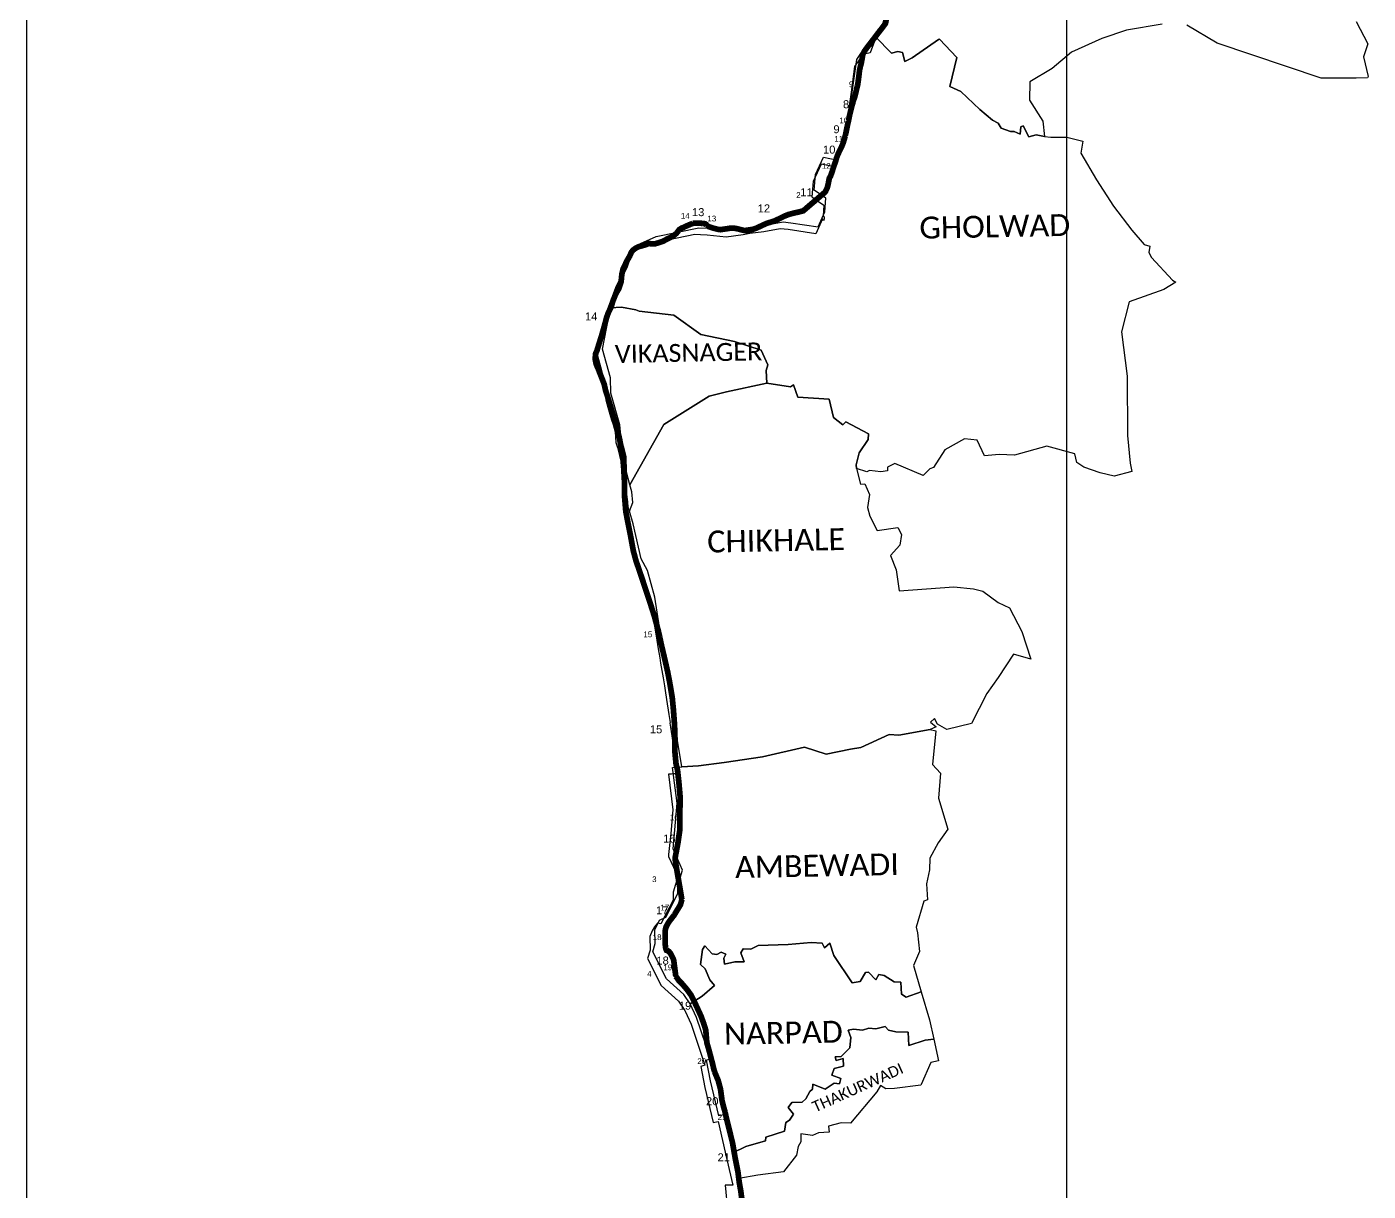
# Model space of a CAD drawing. Header units: metres. Extents: x 0 to 561379, y 0 to 4092696.
# Drawn here: x 255301 to 267030, y 2213571 to 2223754 of the extents above; entities that cross this region are included whole.
import ezdxf

# ---------------------------------------------------------------- set-up
doc = ezdxf.new("R2010")
doc.units = ezdxf.units.M
for name, color, linetype in [('ARTIFICIALLY PROTECTED', 1, 'Continuous'), ('COASTLINE', 5, 'Continuous'), ('DISTRICT BOUNDRY', 86, 'Continuous'), ('NATURALLY PROTECTED', 3, 'Continuous'), ('UNPROTECTED DUE TO CREEK', 150, 'Continuous'), ('VILLAGE BOUNDRY', 32, 'Continuous'), ('VILLAGE NAME', 250, 'Continuous')]:
    doc.layers.add(name, color=color, linetype=linetype)
doc.styles.get("Standard").update_dxf_attribs({"font": 'arial.ttf'})
picture_1 = doc.add_image_def('image1.ecw', size_in_pixel=(303052, 973688))

msp = doc.modelspace()

# ---------------------------------------------------------------- linework, layer by layer
at = {"layer": 'ARTIFICIALLY PROTECTED', "const_width": 50, "flags": 128}
for points in [[(262563, 2223234), (262543, 2223148)], [(262485, 2222929), (262477, 2222892), (262463, 2222824)], [(262457, 2222797), (262439, 2222737), (262421, 2222694), (262400, 2222652)], [(262383, 2222611), (262373, 2222577), (262354, 2222522), (262344, 2222490), (262335, 2222464), (262329, 2222448), (262319, 2222431), (262317, 2222423), (262309, 2222381), (262301, 2222347), (262285, 2222314), (262282, 2222309), (262266, 2222295)], [(261124, 2222035), (261069, 2222012), (261040, 2221998), (261028, 2221994), (261020, 2221989), (261006, 2221980), (261005, 2221978), (261004, 2221976)], [(261245, 2222017), (261242, 2222021), (261241, 2222026), (261236, 2222030), (261230, 2222032), (261215, 2222033)], [(260798, 2218564), (260823, 2218473), (260836, 2218415)], [(261011, 2216836), (261011, 2216790)], [(261029, 2216123), (261024, 2216101), (261016, 2216075), (260996, 2216042), (260964, 2215989)], [(260938, 2215955), (260927, 2215941), (260919, 2215931), (260905, 2215908), (260892, 2215884), (260887, 2215868), (260883, 2215848), (260884, 2215796), (260884, 2215724), (260888, 2215693), (260892, 2215684), (260895, 2215677), (260899, 2215676)], [(260955, 2215598), (260957, 2215593), (260960, 2215575)], [(261245, 2214897), (261246, 2214885), (261247, 2214875), (261250, 2214859), (261261, 2214823), (261273, 2214779), (261285, 2214732), (261296, 2214692), (261308, 2214640), (261316, 2214613)], [(261407, 2214263), (261411, 2214244), (261415, 2214225), (261415, 2214225)], [(261528, 2213671), (261531, 2213647), (261544, 2213573), (261559, 2213460), (261566, 2213363), (261564, 2213307), (261567, 2213276), (261568, 2213274)]]:
    msp.add_lwpolyline(points, dxfattribs=at)
at = {"layer": 'COASTLINE', "const_width": 30, "flags": 128}
msp.add_lwpolyline([(262809, 2223782), (262641, 2223563), (262624, 2223538), (262613, 2223517), (262611, 2223511), (262610, 2223504), (262599, 2223441), (262589, 2223403), (262583, 2223375), (262580, 2223351), (262577, 2223324), (262567, 2223249), (262563, 2223234), (262543, 2223148), (262539, 2223136), (262526, 2223100), (262523, 2223085), (262518, 2223071), (262510, 2223038), (262502, 2223006), (262494, 2222973), (262486, 2222931), (262477, 2222892), (262457, 2222798), (262439, 2222737), (262421, 2222694), (262394, 2222639), (262385, 2222617), (262373, 2222577), (262354, 2222522), (262344, 2222490), (262335, 2222464), (262329, 2222448), (262319, 2222431), (262317, 2222423), (262309, 2222381), (262301, 2222347), (262285, 2222314), (262282, 2222309), (262091, 2222145), (262050, 2222134), (262013, 2222126), (261963, 2222113), (261928, 2222099), (261858, 2222065), (261840, 2222057), (261813, 2222048), (261768, 2222034), (261723, 2222013), (261682, 2221994), (261646, 2221981), (261592, 2221971), (261569, 2221974), (261544, 2221980), (261518, 2221987), (261498, 2221991), (261472, 2221994), (261453, 2221993), (261424, 2221988), (261401, 2221985), (261368, 2221980), (261348, 2221982), (261304, 2221993), (261265, 2222006), (261245, 2222017), (261242, 2222021), (261241, 2222026), (261236, 2222030), (261230, 2222032), (261195, 2222036), (261164, 2222037), (261124, 2222035), (261069, 2222012), (261040, 2221998), (261028, 2221994), (261020, 2221989), (261006, 2221980), (261005, 2221978), (260981, 2221947), (260946, 2221920), (260898, 2221897), (260864, 2221878), (260818, 2221863), (260797, 2221857), (260794, 2221857), (260782, 2221856), (260770, 2221856), (260762, 2221855), (260755, 2221856), (260747, 2221859), (260738, 2221859), (260730, 2221855), (260713, 2221848), (260692, 2221842), (260657, 2221833), (260640, 2221826), (260619, 2221814), (260600, 2221799), (260588, 2221783), (260572, 2221747), (260551, 2221711), (260515, 2221637), (260504, 2221589), (260498, 2221525), (260477, 2221463), (260453, 2221422), (260427, 2221359), (260411, 2221304), (260385, 2221251), (260371, 2221212), (260355, 2221151), (260331, 2221066), (260285, 2220918), (260275, 2220896), (260272, 2220866), (260272, 2220842), (260277, 2220816), (260283, 2220795), (260299, 2220759), (260350, 2220628), (260362, 2220574), (260384, 2220505), (260408, 2220426), (260437, 2220330), (260461, 2220246), (260484, 2220151), (260494, 2220096), (260508, 2220023), (260514, 2219973), (260525, 2219842), (260528, 2219749), (260528, 2219693), (260529, 2219631), (260539, 2219513), (260562, 2219394), (260580, 2219305), (260604, 2219174), (260627, 2219087), (260678, 2218938), (260707, 2218850), (260746, 2218733), (260792, 2218589), (260823, 2218473), (260848, 2218358), (260876, 2218239), (260905, 2218112), (260922, 2218024), (260945, 2217887), (260955, 2217783), (260965, 2217649), (260969, 2217533), (260968, 2217413), (260978, 2217309), (260991, 2217253), (261003, 2217145), (261015, 2217006), (261011, 2216875), (261012, 2216737), (260995, 2216619), (260970, 2216485), (260973, 2216450), (261029, 2216123), (261024, 2216101), (261016, 2216075), (260996, 2216042), (260963, 2215987), (260927, 2215941), (260919, 2215931), (260905, 2215908), (260892, 2215884), (260887, 2215868), (260883, 2215848), (260884, 2215796), (260884, 2215724), (260888, 2215693), (260892, 2215684), (260895, 2215677), (260901, 2215675), (260909, 2215672), (260916, 2215667), (260929, 2215651), (260950, 2215611), (260957, 2215593), (260976, 2215449), (260988, 2215434), (261002, 2215414), (261029, 2215387), (261072, 2215337), (261108, 2215288), (261144, 2215216), (261197, 2215101), (261220, 2215038), (261238, 2214980), (261246, 2214885), (261247, 2214875), (261250, 2214859), (261261, 2214823), (261273, 2214779), (261285, 2214732), (261296, 2214692), (261308, 2214640), (261316, 2214613), (261347, 2214538), (261367, 2214463), (261380, 2214365), (261390, 2214323), (261407, 2214263), (261411, 2214244), (261415, 2214225), (261472, 2213994), (261496, 2213857), (261519, 2213742), (261531, 2213647), (261544, 2213573), (261559, 2213460)], dxfattribs=at)
at = {"layer": 'DISTRICT BOUNDRY'}
msp.add_polyline3d([(262816, 2223901, 0), (262767, 2223706, 0), (262730, 2223673, 0), (262706, 2223604, 0), (262676, 2223527, 0), (262611, 2223512, 0), (262602, 2223498, 0), (262540, 2223406, 0), (262510, 2223181, 0), (262487, 2223021, 0), (262499, 2222945, 0), (262505, 2222942, 0), (262482, 2222847, 0), (262478, 2222822, 0), (262452, 2222755, 0), (262360, 2222530, 0), (262246, 2222553, 0), (262177, 2222402, 0), (262166, 2222266, 0), (262175, 2222260, 0), (262205, 2222237, 0), (262270, 2222193, 0), (262266, 2222100, 0), (262273, 2222089, 0), (262273, 2222073, 0), (262271, 2222065, 0), (262267, 2222056, 0), (262259, 2222075, 0), (262201, 2221944, 0), (261959, 2221981, 0), (261890, 2221987, 0), (261746, 2221961, 0), (261622, 2221945, 0), (261565, 2221935, 0), (261415, 2221915, 0), (261250, 2221933, 0), (261192, 2221936, 0), (261142, 2221937, 0), (260819, 2221871, 0), (260762, 2221861, 0), (260572, 2221776, 0), (260506, 2221591, 0), (260454, 2221486, 0), (260360, 2221238, 0), (260341, 2221138, 0), (260322, 2221044, 0), (260300, 2220930, 0), (260290, 2220876, 0), (260317, 2220779, 0), (260349, 2220658, 0), (260358, 2220630, 0), (260360, 2220625, 0), (260363, 2220493, 0), (260381, 2220427, 0), (260400, 2220365, 0), (260415, 2220316, 0), (260427, 2220275, 0), (260445, 2220213, 0), (260453, 2220118, 0), (260465, 2220074, 0), (260483, 2220005, 0), (260500, 2219937, 0), (260501, 2219888, 0), (260503, 2219799, 0), (260525, 2219718, 0), (260551, 2219627, 0), (260558, 2219560, 0), (260562, 2219535, 0), (260531, 2219461, 0), (260548, 2219405, 0), (260562, 2219356, 0), (260564, 2219348, 0), (260563, 2219348, 0), (260592, 2219231, 0), (260623, 2219101, 0), (260636, 2219043, 0), (260663, 2218991, 0), (260691, 2218940, 0), (260716, 2218857, 0), (260736, 2218788, 0), (260759, 2218710, 0), (260756, 2218707, 0), (260776, 2218593, 0), (260787, 2218531, 0), (260798, 2218459, 0), (260810, 2218391, 0), (260821, 2218313, 0), (260835, 2218234, 0), (260842, 2218188, 0), (260865, 2218059, 0), (260876, 2217990, 0), (260883, 2217950, 0), (260896, 2217872, 0), (260916, 2217741, 0), (260928, 2217669, 0), (260925, 2217663, 0), (260930, 2217629, 0), (260951, 2217494, 0), (260972, 2217361, 0), (260989, 2217257, 0), (260994, 2217223, 0), (260976, 2217222, 0), (260958, 2217220, 0), (260937, 2217219, 0), (260922, 2217218, 0), (260913, 2217218, 0), (260951, 2216905, 0), (260932, 2216700, 0), (260913, 2216515, 0), (260912, 2216505, 0), (260913, 2216499, 0), (260978, 2216355, 0), (260985, 2216338, 0), (260994, 2216320, 0), (260953, 2216187, 0), (260952, 2216117, 0), (260845, 2215909, 0), (260817, 2215914, 0), (260789, 2215883, 0), (260768, 2215848, 0), (260748, 2215799, 0), (260751, 2215680, 0), (260728, 2215606, 0), (260847, 2215371, 0), (260999, 2215233, 0), (261054, 2215150, 0), (261057, 2215145, 0), (261110, 2215033, 0), (261182, 2214814, 0), (261230, 2214673, 0), (261194, 2214660, 0), (261229, 2214478, 0), (261302, 2214173, 0), (261346, 2214180, 0), (261422, 2213847, 0), (261474, 2213625, 0), (261458, 2213623, 0), (261408, 2213625, 0), (261428, 2213407, 0)], dxfattribs=at)
at = {"layer": 'NATURALLY PROTECTED', "const_width": 50, "flags": 128}
for points in [[(262721, 2223667), (262725, 2223673), (262758, 2223715), (262809, 2223782), (262818, 2223825), (262831, 2223879), (262853, 2223938), (262873, 2224006), (262888, 2224049), (262911, 2224106)], [(262563, 2223234), (262567, 2223249), (262577, 2223324), (262580, 2223351), (262583, 2223375), (262589, 2223403), (262599, 2223441), (262610, 2223504), (262611, 2223511), (262613, 2223517), (262624, 2223538), (262641, 2223563), (262721, 2223667)], [(262543, 2223148), (262539, 2223136), (262526, 2223100), (262523, 2223085), (262518, 2223071), (262510, 2223038), (262502, 2223006), (262494, 2222973), (262486, 2222931), (262485, 2222929)], [(262463, 2222824), (262457, 2222798), (262457, 2222797)], [(262400, 2222652), (262394, 2222639), (262385, 2222617), (262383, 2222611)], [(262266, 2222295), (262194, 2222233)], [(262106, 2222158), (262091, 2222145), (262050, 2222134), (262013, 2222126), (261963, 2222113), (261928, 2222099), (261858, 2222065), (261840, 2222057), (261813, 2222048), (261768, 2222034), (261723, 2222013), (261682, 2221994), (261646, 2221981), (261592, 2221971), (261569, 2221974), (261544, 2221980), (261518, 2221987), (261498, 2221991), (261472, 2221994), (261453, 2221993), (261424, 2221988), (261401, 2221985), (261368, 2221980), (261348, 2221982), (261304, 2221993), (261265, 2222006), (261245, 2222017)], [(261004, 2221976), (260981, 2221947), (260946, 2221920), (260898, 2221897), (260864, 2221878), (260818, 2221863), (260797, 2221857), (260794, 2221857), (260782, 2221856), (260770, 2221856), (260762, 2221855), (260755, 2221856), (260747, 2221859), (260738, 2221859), (260730, 2221855), (260713, 2221848), (260692, 2221842), (260657, 2221833), (260640, 2221826), (260619, 2221814), (260600, 2221799), (260588, 2221783), (260572, 2221747), (260551, 2221711), (260515, 2221637), (260504, 2221589), (260498, 2221525), (260477, 2221463), (260453, 2221422), (260427, 2221359), (260411, 2221304), (260408, 2221297), (260385, 2221251), (260371, 2221212), (260355, 2221151), (260331, 2221066), (260285, 2220918), (260275, 2220896), (260272, 2220866), (260272, 2220842), (260277, 2220816), (260283, 2220795), (260299, 2220759), (260350, 2220628), (260362, 2220574), (260384, 2220505), (260408, 2220426), (260437, 2220330), (260461, 2220246), (260484, 2220151), (260494, 2220096), (260508, 2220023), (260514, 2219973), (260525, 2219842), (260528, 2219749), (260528, 2219693), (260529, 2219631), (260539, 2219513), (260562, 2219394), (260580, 2219305), (260604, 2219174), (260627, 2219087), (260678, 2218938), (260707, 2218850), (260746, 2218733), (260792, 2218589), (260798, 2218564)], [(261215, 2222033), (261195, 2222036), (261164, 2222037), (261124, 2222035)], [(260836, 2218415), (260848, 2218358), (260876, 2218239), (260905, 2218112), (260922, 2218024), (260945, 2217887), (260955, 2217783), (260965, 2217649), (260969, 2217533), (260968, 2217413), (260978, 2217309), (260991, 2217253), (261003, 2217145), (261015, 2217006), (261011, 2216875), (261011, 2216836)], [(261011, 2216790), (261012, 2216737), (260995, 2216619), (260977, 2216522)], [(260964, 2215989), (260963, 2215987), (260938, 2215955)], [(260899, 2215676), (260904, 2215674), (260909, 2215672), (260916, 2215667), (260929, 2215651), (260950, 2215611), (260955, 2215598)], [(260976, 2215449), (260988, 2215434), (261002, 2215414), (261029, 2215387), (261072, 2215337), (261108, 2215288), (261144, 2215216), (261197, 2215101), (261220, 2215038), (261238, 2214980), (261245, 2214897)], [(261316, 2214613), (261347, 2214538), (261367, 2214463), (261380, 2214365), (261390, 2214323), (261407, 2214263)], [(261415, 2214225), (261472, 2213994), (261496, 2213857), (261519, 2213742), (261528, 2213671)]]:
    msp.add_lwpolyline(points, dxfattribs=at)
at = {"layer": 'UNPROTECTED DUE TO CREEK', "const_width": 50, "flags": 128}
for points in [[(262194, 2222233), (262106, 2222158)], [(260977, 2216522), (260970, 2216485), (260973, 2216450), (261029, 2216123)], [(260960, 2215575), (260976, 2215449)]]:
    msp.add_lwpolyline(points, dxfattribs=at)
at = {"layer": 'VILLAGE BOUNDRY'}
for points in [[(265230, 2223776, 0), (264918, 2223724, 0), (264701, 2223651, 0), (264436, 2223531, 0), (264266, 2223390, 0), (264071, 2223272, 0), (264069, 2223111, 0), (264186, 2222930, 0), (264199, 2222794, 0), (264128, 2222808, 0), (264064, 2222791, 0), (264013, 2222888, 0), (263992, 2222879, 0), (263987, 2222814, 0), (263935, 2222839, 0), (263902, 2222837, 0), (263822, 2222867, 0), (263795, 2222912, 0), (263744, 2222937, 0), (263635, 2223032, 0), (263469, 2223187, 0), (263373, 2223232, 0), (263433, 2223486, 0), (263283, 2223646, 0), (263272, 2223642, 0), (263044, 2223483, 0), (262980, 2223450, 0), (262957, 2223529, 0), (262917, 2223537, 0), (262863, 2223522, 0), (262723, 2223666, 0), (262746, 2223734, 0), (262783, 2223768, 0)], [(265230, 2223776, 0), (264918, 2223724, 0), (264701, 2223651, 0), (264436, 2223531, 0), (264266, 2223390, 0), (264071, 2223272, 0), (264069, 2223111, 0), (264186, 2222930, 0), (264199, 2222794, 0), (264128, 2222808, 0), (264064, 2222791, 0), (264013, 2222888, 0), (263992, 2222879, 0), (263987, 2222814, 0), (263935, 2222839, 0), (263902, 2222837, 0), (263822, 2222867, 0), (263795, 2222912, 0), (263744, 2222937, 0), (263635, 2223032, 0), (263469, 2223187, 0), (263373, 2223232, 0), (263433, 2223486, 0), (263283, 2223646, 0), (263272, 2223642, 0), (263044, 2223483, 0), (262980, 2223450, 0), (262957, 2223529, 0), (262917, 2223537, 0), (262863, 2223522, 0), (262723, 2223666, 0), (262746, 2223734, 0), (262783, 2223768, 0)], [(266926, 2223800, 0), (267028, 2223605, 0), (266990, 2223490, 0), (267030, 2223320, 0), (267025, 2223309, 0), (266924, 2223304, 0), (266618, 2223306, 0), (265709, 2223612, 0), (265446, 2223769, 0)], [(266926, 2223800, 0), (267028, 2223605, 0), (266990, 2223490, 0), (267030, 2223320, 0), (267025, 2223309, 0), (266924, 2223304, 0), (266618, 2223306, 0), (265709, 2223612, 0), (265446, 2223769, 0)]]:
    msp.add_polyline3d(points, dxfattribs=at)
for points in [[(265348, 2221521, 0), (265243, 2221458, 0), (264939, 2221348, 0), (264873, 2221087, 0), (264922, 2220699, 0), (264927, 2220181, 0), (264950, 2219939, 0), (264963, 2219865, 0), (264810, 2219823, 0), (264688, 2219853, 0), (264545, 2219903, 0), (264482, 2219945, 0), (264464, 2220019, 0), (264219, 2220085, 0), (263937, 2220008, 0), (263804, 2220013, 0), (263675, 2220001, 0), (263611, 2220138, 0), (263501, 2220151, 0), (263328, 2220054, 0), (263229, 2219899, 0), (263198, 2219888, 0), (263138, 2219830, 0), (262890, 2219936, 0), (262827, 2219904, 0), (262827, 2219872, 0), (262770, 2219862, 0), (262669, 2219874, 0), (262645, 2219861, 0), (262557, 2219891, 0), (262552, 2219922, 0), (262579, 2220029, 0), (262657, 2220146, 0), (262662, 2220195, 0), (262462, 2220299, 0), (262437, 2220272, 0), (262355, 2220337, 0), (262317, 2220498, 0), (262043, 2220516, 0), (262006, 2220622, 0), (261980, 2220606, 0), (261772, 2220636, 0), (261767, 2220748, 0), (261780, 2220798, 0), (261722, 2220926, 0), (261490, 2221002, 0), (261194, 2221063, 0), (260960, 2221233, 0), (260657, 2221267, 0), (260627, 2221279, 0), (260501, 2221301, 0), (260405, 2221297, 0), (260498, 2221544, 0), (260550, 2221649, 0), (260615, 2221835, 0), (260803, 2221920, 0), (261178, 2221996, 0), (261285, 2221992, 0), (261447, 2221975, 0), (261773, 2222021, 0), (261915, 2222048, 0), (261983, 2222041, 0), (262220, 2222005, 0), (262278, 2222135, 0), (262289, 2222254, 0), (262187, 2222326, 0), (262198, 2222463, 0), (262267, 2222614, 0), (262379, 2222590, 0), (262496, 2222883, 0), (262522, 2223003, 0), (262505, 2223081, 0), (262558, 2223467, 0), (262628, 2223573, 0), (262692, 2223588, 0), (262723, 2223666, 0), (262863, 2223522, 0), (262917, 2223537, 0), (262957, 2223529, 0), (262980, 2223450, 0), (263044, 2223483, 0), (263272, 2223642, 0), (263283, 2223646, 0), (263433, 2223486, 0), (263373, 2223232, 0), (263469, 2223187, 0), (263635, 2223032, 0), (263744, 2222937, 0), (263795, 2222912, 0), (263822, 2222867, 0), (263902, 2222837, 0), (263935, 2222839, 0), (263987, 2222814, 0), (263992, 2222879, 0), (264013, 2222888, 0), (264064, 2222791, 0), (264128, 2222808, 0), (264199, 2222794, 0), (264254, 2222788, 0), (264396, 2222789, 0), (264535, 2222753, 0), (264519, 2222650, 0), (264656, 2222417, 0), (264803, 2222185, 0), (264964, 2221975, 0), (265071, 2221850, 0), (265120, 2221836, 0), (265112, 2221780, 0), (265137, 2221737, 0), (265319, 2221538, 0)], [(265348, 2221521, 0), (265243, 2221458, 0), (264939, 2221348, 0), (264873, 2221087, 0), (264922, 2220699, 0), (264927, 2220181, 0), (264950, 2219939, 0), (264963, 2219865, 0), (264810, 2219823, 0), (264688, 2219853, 0), (264545, 2219903, 0), (264482, 2219945, 0), (264464, 2220019, 0), (264219, 2220085, 0), (263937, 2220008, 0), (263804, 2220013, 0), (263675, 2220001, 0), (263611, 2220138, 0), (263501, 2220151, 0), (263328, 2220054, 0), (263229, 2219899, 0), (263198, 2219888, 0), (263138, 2219830, 0), (262890, 2219936, 0), (262827, 2219904, 0), (262827, 2219872, 0), (262770, 2219862, 0), (262669, 2219874, 0), (262645, 2219861, 0), (262557, 2219891, 0), (262552, 2219922, 0), (262579, 2220029, 0), (262657, 2220146, 0), (262662, 2220195, 0), (262462, 2220299, 0), (262437, 2220272, 0), (262355, 2220337, 0), (262317, 2220498, 0), (262043, 2220516, 0), (262006, 2220622, 0), (261980, 2220606, 0), (261772, 2220636, 0), (261767, 2220748, 0), (261780, 2220798, 0), (261722, 2220926, 0), (261490, 2221002, 0), (261194, 2221063, 0), (260960, 2221233, 0), (260657, 2221267, 0), (260627, 2221279, 0), (260501, 2221301, 0), (260405, 2221297, 0), (260498, 2221544, 0), (260550, 2221649, 0), (260615, 2221835, 0), (260803, 2221920, 0), (261178, 2221996, 0), (261285, 2221992, 0), (261447, 2221975, 0), (261773, 2222021, 0), (261915, 2222048, 0), (261983, 2222041, 0), (262220, 2222005, 0), (262278, 2222135, 0), (262289, 2222254, 0), (262187, 2222326, 0), (262198, 2222463, 0), (262267, 2222614, 0), (262379, 2222590, 0), (262496, 2222883, 0), (262522, 2223003, 0), (262505, 2223081, 0), (262558, 2223467, 0), (262628, 2223573, 0), (262692, 2223588, 0), (262723, 2223666, 0), (262863, 2223522, 0), (262917, 2223537, 0), (262957, 2223529, 0), (262980, 2223450, 0), (263044, 2223483, 0), (263272, 2223642, 0), (263283, 2223646, 0), (263433, 2223486, 0), (263373, 2223232, 0), (263469, 2223187, 0), (263635, 2223032, 0), (263744, 2222937, 0), (263795, 2222912, 0), (263822, 2222867, 0), (263902, 2222837, 0), (263935, 2222839, 0), (263987, 2222814, 0), (263992, 2222879, 0), (264013, 2222888, 0), (264064, 2222791, 0), (264128, 2222808, 0), (264199, 2222794, 0), (264254, 2222788, 0), (264396, 2222789, 0), (264535, 2222753, 0), (264519, 2222650, 0), (264656, 2222417, 0), (264803, 2222185, 0), (264964, 2221975, 0), (265071, 2221850, 0), (265120, 2221836, 0), (265112, 2221780, 0), (265137, 2221737, 0), (265319, 2221538, 0)], [(261780, 2220798, 0), (261767, 2220748, 0), (261772, 2220636, 0), (261418, 2220562, 0), (261267, 2220523, 0), (260872, 2220277, 0), (260574, 2219747, 0), (260544, 2219858, 0), (260541, 2219995, 0), (260496, 2220177, 0), (260487, 2220272, 0), (260407, 2220551, 0), (260404, 2220684, 0), (260335, 2220935, 0), (260405, 2221297, 0), (260501, 2221301, 0), (260627, 2221279, 0), (260657, 2221267, 0), (260960, 2221233, 0), (261194, 2221063, 0), (261490, 2221002, 0), (261722, 2220926, 0)], [(261780, 2220798, 0), (261767, 2220748, 0), (261772, 2220636, 0), (261418, 2220562, 0), (261267, 2220523, 0), (260872, 2220277, 0), (260574, 2219747, 0), (260544, 2219858, 0), (260541, 2219995, 0), (260496, 2220177, 0), (260487, 2220272, 0), (260407, 2220551, 0), (260404, 2220684, 0), (260335, 2220935, 0), (260405, 2221297, 0), (260501, 2221301, 0), (260627, 2221279, 0), (260657, 2221267, 0), (260960, 2221233, 0), (261194, 2221063, 0), (261490, 2221002, 0), (261722, 2220926, 0)], [(262903, 2219006, 0), (262928, 2218822, 0), (263408, 2218855, 0), (263580, 2218838, 0), (263662, 2218817, 0), (263795, 2218718, 0), (263894, 2218673, 0), (264001, 2218467, 0), (264081, 2218223, 0), (263930, 2218268, 0), (263796, 2218064, 0), (263697, 2217924, 0), (263563, 2217661, 0), (263345, 2217610, 0), (263264, 2217654, 0), (263238, 2217705, 0), (263202, 2217673, 0), (263252, 2217632, 0), (263200, 2217608, 0), (262927, 2217559, 0), (262843, 2217564, 0), (262595, 2217451, 0), (262503, 2217438, 0), (262291, 2217394, 0), (262100, 2217455, 0), (261734, 2217369, 0), (261400, 2217320, 0), (261174, 2217290, 0), (261029, 2217282, 0), (260957, 2217723, 0), (260948, 2217801, 0), (260854, 2218372, 0), (260792, 2218766, 0), (260728, 2218999, 0), (260674, 2219102, 0), (260603, 2219407, 0), (260571, 2219519, 0), (260601, 2219594, 0), (260591, 2219686, 0), (260574, 2219747, 0), (260872, 2220277, 0), (261267, 2220523, 0), (261418, 2220562, 0), (261772, 2220636, 0), (261980, 2220606, 0), (262006, 2220622, 0), (262043, 2220516, 0), (262317, 2220498, 0), (262355, 2220337, 0), (262437, 2220272, 0), (262462, 2220299, 0), (262662, 2220195, 0), (262657, 2220146, 0), (262579, 2220029, 0), (262552, 2219922, 0), (262557, 2219891, 0), (262592, 2219754, 0), (262628, 2219758, 0), (262670, 2219663, 0), (262651, 2219550, 0), (262672, 2219475, 0), (262736, 2219349, 0), (262917, 2219376, 0), (262951, 2219315, 0), (262935, 2219221, 0), (262853, 2219131, 0)], [(262903, 2219006, 0), (262928, 2218822, 0), (263408, 2218855, 0), (263580, 2218838, 0), (263662, 2218817, 0), (263795, 2218718, 0), (263894, 2218673, 0), (264001, 2218467, 0), (264081, 2218223, 0), (263930, 2218268, 0), (263796, 2218064, 0), (263697, 2217924, 0), (263563, 2217661, 0), (263345, 2217610, 0), (263264, 2217654, 0), (263238, 2217705, 0), (263202, 2217673, 0), (263252, 2217632, 0), (263200, 2217608, 0), (262927, 2217559, 0), (262843, 2217564, 0), (262595, 2217451, 0), (262503, 2217438, 0), (262291, 2217394, 0), (262100, 2217455, 0), (261734, 2217369, 0), (261400, 2217320, 0), (261174, 2217290, 0), (261029, 2217282, 0), (260957, 2217723, 0), (260948, 2217801, 0), (260854, 2218372, 0), (260792, 2218766, 0), (260728, 2218999, 0), (260674, 2219102, 0), (260603, 2219407, 0), (260571, 2219519, 0), (260601, 2219594, 0), (260591, 2219686, 0), (260574, 2219747, 0), (260872, 2220277, 0), (261267, 2220523, 0), (261418, 2220562, 0), (261772, 2220636, 0), (261980, 2220606, 0), (262006, 2220622, 0), (262043, 2220516, 0), (262317, 2220498, 0), (262355, 2220337, 0), (262437, 2220272, 0), (262462, 2220299, 0), (262662, 2220195, 0), (262657, 2220146, 0), (262579, 2220029, 0), (262552, 2219922, 0), (262557, 2219891, 0), (262592, 2219754, 0), (262628, 2219758, 0), (262670, 2219663, 0), (262651, 2219550, 0), (262672, 2219475, 0), (262736, 2219349, 0), (262917, 2219376, 0), (262951, 2219315, 0), (262935, 2219221, 0), (262853, 2219131, 0)], [(263356, 2216738, 0), (263270, 2216618, 0), (263198, 2216482, 0), (263194, 2216381, 0), (263169, 2216258, 0), (263178, 2216118, 0), (263146, 2216106, 0), (263079, 2215879, 0), (263090, 2215830, 0), (263106, 2215668, 0), (263054, 2215544, 0), (263123, 2215315, 0), (262990, 2215269, 0), (262951, 2215294, 0), (262945, 2215398, 0), (262886, 2215401, 0), (262797, 2215457, 0), (262750, 2215467, 0), (262725, 2215420, 0), (262662, 2215485, 0), (262634, 2215484, 0), (262587, 2215405, 0), (262517, 2215392, 0), (262359, 2215631, 0), (262323, 2215740, 0), (262275, 2215699, 0), (262257, 2215740, 0), (262159, 2215745, 0), (261960, 2215729, 0), (261697, 2215721, 0), (261633, 2215687, 0), (261564, 2215689, 0), (261546, 2215656, 0), (261573, 2215576, 0), (261491, 2215577, 0), (261403, 2215557, 0), (261397, 2215610, 0), (261414, 2215643, 0), (261374, 2215661, 0), (261334, 2215640, 0), (261293, 2215646, 0), (261231, 2215716, 0), (261209, 2215684, 0), (261191, 2215553, 0), (261232, 2215515, 0), (261273, 2215418, 0), (261314, 2215371, 0), (261206, 2215276, 0), (261101, 2215208, 0), (261045, 2215291, 0), (260894, 2215429, 0), (260774, 2215664, 0), (260797, 2215738, 0), (260793, 2215857, 0), (260833, 2215941, 0), (260889, 2215967, 0), (260994, 2216175, 0), (260994, 2216245, 0), (261034, 2216379, 0), (260952, 2216564, 0), (260988, 2216964, 0), (260948, 2217277, 0), (261029, 2217282, 0), (261174, 2217290, 0), (261400, 2217320, 0), (261734, 2217369, 0), (262100, 2217455, 0), (262291, 2217394, 0), (262503, 2217438, 0), (262595, 2217451, 0), (262843, 2217564, 0), (262927, 2217559, 0), (263200, 2217608, 0), (263249, 2217596, 0), (263222, 2217303, 0), (263291, 2217228, 0), (263272, 2217008, 0)], [(263356, 2216738, 0), (263270, 2216618, 0), (263198, 2216482, 0), (263194, 2216381, 0), (263169, 2216258, 0), (263178, 2216118, 0), (263146, 2216106, 0), (263079, 2215879, 0), (263090, 2215830, 0), (263106, 2215668, 0), (263054, 2215544, 0), (263123, 2215315, 0), (262990, 2215269, 0), (262951, 2215294, 0), (262945, 2215398, 0), (262886, 2215401, 0), (262797, 2215457, 0), (262750, 2215467, 0), (262725, 2215420, 0), (262662, 2215485, 0), (262634, 2215484, 0), (262587, 2215405, 0), (262517, 2215392, 0), (262359, 2215631, 0), (262323, 2215740, 0), (262275, 2215699, 0), (262257, 2215740, 0), (262159, 2215745, 0), (261960, 2215729, 0), (261697, 2215721, 0), (261633, 2215687, 0), (261564, 2215689, 0), (261546, 2215656, 0), (261573, 2215576, 0), (261491, 2215577, 0), (261403, 2215557, 0), (261397, 2215610, 0), (261414, 2215643, 0), (261374, 2215661, 0), (261334, 2215640, 0), (261293, 2215646, 0), (261231, 2215716, 0), (261209, 2215684, 0), (261191, 2215553, 0), (261232, 2215515, 0), (261273, 2215418, 0), (261314, 2215371, 0), (261206, 2215276, 0), (261101, 2215208, 0), (261045, 2215291, 0), (260894, 2215429, 0), (260774, 2215664, 0), (260797, 2215738, 0), (260793, 2215857, 0), (260833, 2215941, 0), (260889, 2215967, 0), (260994, 2216175, 0), (260994, 2216245, 0), (261034, 2216379, 0), (260952, 2216564, 0), (260988, 2216964, 0), (260948, 2217277, 0), (261029, 2217282, 0), (261174, 2217290, 0), (261400, 2217320, 0), (261734, 2217369, 0), (262100, 2217455, 0), (262291, 2217394, 0), (262503, 2217438, 0), (262595, 2217451, 0), (262843, 2217564, 0), (262927, 2217559, 0), (263200, 2217608, 0), (263249, 2217596, 0), (263222, 2217303, 0), (263291, 2217228, 0), (263272, 2217008, 0)], [(261403, 2215557, 0), (261491, 2215577, 0), (261573, 2215576, 0), (261546, 2215656, 0), (261564, 2215689, 0), (261633, 2215687, 0), (261697, 2215721, 0), (261960, 2215729, 0), (262159, 2215745, 0), (262257, 2215740, 0), (262275, 2215699, 0), (262323, 2215740, 0), (262359, 2215631, 0), (262517, 2215392, 0), (262587, 2215405, 0), (262634, 2215484, 0), (262662, 2215485, 0), (262725, 2215420, 0), (262750, 2215467, 0), (262797, 2215457, 0), (262886, 2215401, 0), (262945, 2215398, 0), (262951, 2215294, 0), (262990, 2215269, 0), (263123, 2215315, 0), (263193, 2215069, 0), (263233, 2214901, 0), (263157, 2214891, 0), (263015, 2214846, 0), (263009, 2214962, 0), (262900, 2214964, 0), (262837, 2214979, 0), (262808, 2215012, 0), (262725, 2214990, 0), (262665, 2214997, 0), (262608, 2214978, 0), (262531, 2214989, 0), (262484, 2214978, 0), (262506, 2214916, 0), (262497, 2214824, 0), (262422, 2214748, 0), (262369, 2214746, 0), (262378, 2214715, 0), (262439, 2214731, 0), (262441, 2214664, 0), (262362, 2214644, 0), (262340, 2214587, 0), (262419, 2214557, 0), (262406, 2214510, 0), (262362, 2214515, 0), (262282, 2214463, 0), (262173, 2214507, 0), (262172, 2214464, 0), (262148, 2214444, 0), (262112, 2214380, 0), (262081, 2214349, 0), (261992, 2214346, 0), (261960, 2214304, 0), (262004, 2214244, 0), (261971, 2214192, 0), (261937, 2214171, 0), (261927, 2214095, 0), (261763, 2214044, 0), (261759, 2214012, 0), (261588, 2213962, 0), (261474, 2213905, 0), (261397, 2214238, 0), (261353, 2214230, 0), (261279, 2214536, 0), (261244, 2214718, 0), (261279, 2214731, 0), (261157, 2215091, 0), (261101, 2215208, 0), (261206, 2215276, 0), (261314, 2215371, 0), (261273, 2215418, 0), (261232, 2215515, 0), (261191, 2215553, 0), (261209, 2215684, 0), (261231, 2215716, 0), (261293, 2215646, 0), (261334, 2215640, 0), (261374, 2215661, 0), (261414, 2215643, 0), (261397, 2215610, 0)], [(261403, 2215557, 0), (261491, 2215577, 0), (261573, 2215576, 0), (261546, 2215656, 0), (261564, 2215689, 0), (261633, 2215687, 0), (261697, 2215721, 0), (261960, 2215729, 0), (262159, 2215745, 0), (262257, 2215740, 0), (262275, 2215699, 0), (262323, 2215740, 0), (262359, 2215631, 0), (262517, 2215392, 0), (262587, 2215405, 0), (262634, 2215484, 0), (262662, 2215485, 0), (262725, 2215420, 0), (262750, 2215467, 0), (262797, 2215457, 0), (262886, 2215401, 0), (262945, 2215398, 0), (262951, 2215294, 0), (262990, 2215269, 0), (263123, 2215315, 0), (263193, 2215069, 0), (263233, 2214901, 0), (263157, 2214891, 0), (263015, 2214846, 0), (263009, 2214962, 0), (262900, 2214964, 0), (262837, 2214979, 0), (262808, 2215012, 0), (262725, 2214990, 0), (262665, 2214997, 0), (262608, 2214978, 0), (262531, 2214989, 0), (262484, 2214978, 0), (262506, 2214916, 0), (262497, 2214824, 0), (262422, 2214748, 0), (262369, 2214746, 0), (262378, 2214715, 0), (262439, 2214731, 0), (262441, 2214664, 0), (262362, 2214644, 0), (262340, 2214587, 0), (262419, 2214557, 0), (262406, 2214510, 0), (262362, 2214515, 0), (262282, 2214463, 0), (262173, 2214507, 0), (262172, 2214464, 0), (262148, 2214444, 0), (262112, 2214380, 0), (262081, 2214349, 0), (261992, 2214346, 0), (261960, 2214304, 0), (262004, 2214244, 0), (261971, 2214192, 0), (261937, 2214171, 0), (261927, 2214095, 0), (261763, 2214044, 0), (261759, 2214012, 0), (261588, 2213962, 0), (261474, 2213905, 0), (261397, 2214238, 0), (261353, 2214230, 0), (261279, 2214536, 0), (261244, 2214718, 0), (261279, 2214731, 0), (261157, 2215091, 0), (261101, 2215208, 0), (261206, 2215276, 0), (261314, 2215371, 0), (261273, 2215418, 0), (261232, 2215515, 0), (261191, 2215553, 0), (261209, 2215684, 0), (261231, 2215716, 0), (261293, 2215646, 0), (261334, 2215640, 0), (261374, 2215661, 0), (261414, 2215643, 0), (261397, 2215610, 0)], [(263272, 2214710, 0), (263205, 2214697, 0), (263123, 2214504, 0), (263118, 2214497, 0), (262888, 2214470, 0), (262813, 2214466, 0), (262766, 2214496, 0), (262735, 2214439, 0), (262503, 2214166, 0), (262422, 2214168, 0), (262312, 2214140, 0), (262317, 2214087, 0), (262224, 2214082, 0), (262171, 2214058, 0), (262070, 2214072, 0), (262070, 2214003, 0), (262045, 2213962, 0), (262032, 2213886, 0), (261918, 2213739, 0), (261692, 2213710, 0), (261528, 2213683, 0), (261474, 2213905, 0), (261588, 2213962, 0), (261759, 2214012, 0), (261763, 2214044, 0), (261927, 2214095, 0), (261937, 2214171, 0), (261971, 2214192, 0), (262004, 2214244, 0), (261960, 2214304, 0), (261992, 2214346, 0), (262081, 2214349, 0), (262112, 2214380, 0), (262148, 2214444, 0), (262172, 2214464, 0), (262173, 2214507, 0), (262282, 2214463, 0), (262362, 2214515, 0), (262406, 2214510, 0), (262419, 2214557, 0), (262340, 2214587, 0), (262362, 2214644, 0), (262441, 2214664, 0), (262439, 2214731, 0), (262378, 2214715, 0), (262369, 2214746, 0), (262422, 2214748, 0), (262497, 2214824, 0), (262506, 2214916, 0), (262484, 2214978, 0), (262531, 2214989, 0), (262608, 2214978, 0), (262665, 2214997, 0), (262725, 2214990, 0), (262808, 2215012, 0), (262837, 2214979, 0), (262900, 2214964, 0), (263009, 2214962, 0), (263015, 2214846, 0), (263157, 2214891, 0), (263233, 2214901, 0)], [(263272, 2214710, 0), (263205, 2214697, 0), (263123, 2214504, 0), (263118, 2214497, 0), (262888, 2214470, 0), (262813, 2214466, 0), (262766, 2214496, 0), (262735, 2214439, 0), (262503, 2214166, 0), (262422, 2214168, 0), (262312, 2214140, 0), (262317, 2214087, 0), (262224, 2214082, 0), (262171, 2214058, 0), (262070, 2214072, 0), (262070, 2214003, 0), (262045, 2213962, 0), (262032, 2213886, 0), (261918, 2213739, 0), (261692, 2213710, 0), (261528, 2213683, 0), (261474, 2213905, 0), (261588, 2213962, 0), (261759, 2214012, 0), (261763, 2214044, 0), (261927, 2214095, 0), (261937, 2214171, 0), (261971, 2214192, 0), (262004, 2214244, 0), (261960, 2214304, 0), (261992, 2214346, 0), (262081, 2214349, 0), (262112, 2214380, 0), (262148, 2214444, 0), (262172, 2214464, 0), (262173, 2214507, 0), (262282, 2214463, 0), (262362, 2214515, 0), (262406, 2214510, 0), (262419, 2214557, 0), (262340, 2214587, 0), (262362, 2214644, 0), (262441, 2214664, 0), (262439, 2214731, 0), (262378, 2214715, 0), (262369, 2214746, 0), (262422, 2214748, 0), (262497, 2214824, 0), (262506, 2214916, 0), (262484, 2214978, 0), (262531, 2214989, 0), (262608, 2214978, 0), (262665, 2214997, 0), (262725, 2214990, 0), (262808, 2215012, 0), (262837, 2214979, 0), (262900, 2214964, 0), (263009, 2214962, 0), (263015, 2214846, 0), (263157, 2214891, 0), (263233, 2214901, 0)]]:
    msp.add_polyline3d(points, close=True, dxfattribs=at)

# ---------------------------------------------------------------- texts
at = {"layer": 'ARTIFICIALLY PROTECTED', "char_height": 50, "attachment_point": 1}
for s, insert in [('9', (262490, 2223276)), ('10', (262406, 2222960)), ('11', (262362, 2222799)), ('12', (262253, 2222562)), ('14', (261020, 2222125)), ('13', (261252, 2222102)), ('15', (260693, 2218466)), ('16', (260924, 2216865)), ('17', (260841, 2216076)), ('18', (260774, 2215817)), ('19', (260867, 2215553)), ('20', (261164, 2214733)), ('21', (261342, 2214244))]:
    msp.add_mtext_dynamic_manual_height_columns(s, width=84.37, gutter_width=1, heights=[0], dxfattribs=dict(at, insert=insert))
at = {"layer": 'NATURALLY PROTECTED', "char_height": 70, "attachment_point": 1}
for s, width, insert in [('8', 95.17, (262438, 2223112)), ('9', 95.17, (262354, 2222893)), ('10', 95.17, (262263, 2222715)), ('11', 80.33, (262064, 2222342)), ('12', 96.66, (261692, 2222201)), ('13', 95.17, (261117, 2222168)), ('14', 95.17, (260182, 2221256)), ('15', 95.17, (260749, 2217645)), ('16', 95.17, (260865, 2216689)), ('17', 95.17, (260803, 2216062)), ('18', 95.17, (260806, 2215623)), ('19', 95.17, (261002, 2215228)), ('20', 95.17, (261240, 2214393)), ('21', 95.17, (261341, 2213902))]:
    msp.add_mtext_dynamic_manual_height_columns(s, width=width, gutter_width=1, heights=[0], dxfattribs=dict(at, insert=insert))
at = {"layer": 'UNPROTECTED DUE TO CREEK', "char_height": 50, "attachment_point": 1}
for s, insert in [('2', (262029, 2222308)), ('3', (260769, 2216324)), ('4', (260726, 2215498))]:
    msp.add_mtext_dynamic_manual_height_columns(s, width=70.18, gutter_width=1, heights=[0], dxfattribs=dict(at, insert=insert))
at = {"layer": 'VILLAGE NAME', "attachment_point": 1}
for s, width, gutter_width, insert, char_height, rotation in [('{\\fCalibri|b0|i0|c0|p34;GHOLWAD}', 161.46, 957, (263104, 2222092), 191.46, 1.1028), ('{\\fCalibri|b0|i0|c0|p34;GHOLWAD}', 161.46, 957, (263104, 2222092), 191.46, 1.1028), ('{\\fCalibri|b0|i0|c0|p34;VIKASNAGER}', 132.37, 785, (260442, 2220970), 156.97, 1.1028), ('{\\fCalibri|b0|i0|c0|p34;VIKASNAGER}', 132.37, 785, (260442, 2220970), 156.97, 1.1028), ('{\\fCalibri|b0|i0|c0|p34;CHIKHALE}', 161.46, 957, (261249, 2219347), 191.46, 1.1028), ('{\\fCalibri|b0|i0|c0|p34;CHIKHALE}', 161.46, 957, (261249, 2219347), 191.46, 1.1028), ('{\\fCalibri|b0|i0|c0|p34;AMBEWADI}', 161.46, 957, (261492, 2216500), 191.46, 1.1028), ('{\\fCalibri|b0|i0|c0|p34;AMBEWADI}', 161.46, 957, (261492, 2216500), 191.46, 1.1028), ('{\\fCalibri|b0|i0|c0|p34;NARPAD}', 161.46, 957, (261396, 2215043), 191.46, 1.1028), ('{\\fCalibri|b0|i0|c0|p34;NARPAD}', 161.46, 957, (261396, 2215043), 191.46, 1.1028), ('{\\fCalibri|b0|i0|c0|p34;THAKURWADI}', 80.76, 479, (262157, 2214346), 95.76, 24.1847), ('{\\fCalibri|b0|i0|c0|p34;THAKURWADI}', 80.76, 479, (262157, 2214346), 95.76, 24.1847)]:
    msp.add_mtext_dynamic_manual_height_columns(s, width=width, gutter_width=gutter_width, heights=[0], dxfattribs=dict(at, insert=insert, char_height=char_height, rotation=rotation))

# ---------------------------------------------------------------- pictures from other files: only their frames are drawn
image = msp.add_image(picture_1, insert=(255301, 2198027), size_in_units=(9092, 29211))
image.dxf.flags = 7

doc.saveas('drawing.dxf')
